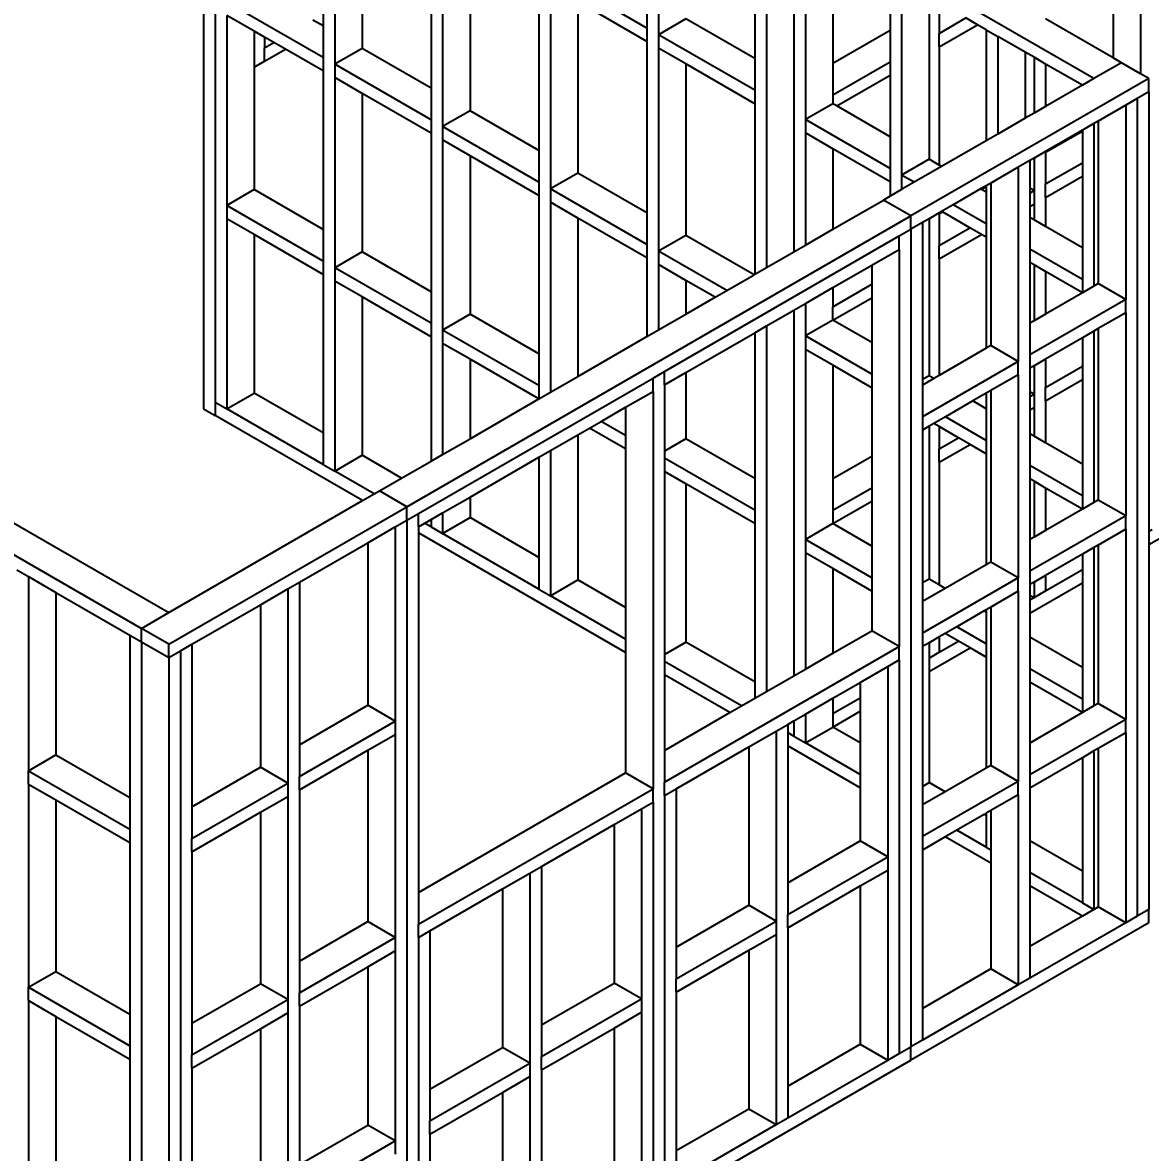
# Model space of a CAD drawing. Header units: millimetres. Extents: x 19458 to 19801, y 4351 to 4752.
# Drawn here: x 19587.845 to 19590.462, y 4519.479 to 4522.101 of the extents above; entities that cross this region are included whole.
import ezdxf

# ---------------------------------------------------------------- set-up
doc = ezdxf.new("R2010")
doc.units = ezdxf.units.MM
for name, color, linetype in [('cotas', 1, 'Continuous'), ('cotas @ 200', 1, 'Continuous'), ('cotas @ 300', 1, 'Continuous')]:
    doc.layers.add(name, color=color, linetype=linetype)
doc.styles.add('century gothic', font='GOTHIC.TTF')
doc.styles.add('COTAS SMC', font='GOTHIC.TTF')
doc.dimstyles.new('ANOTATIVE 100 SMCONSTRUCCIONES', dxfattribs={"dimscale": 0, "dimtxt": 0.18, "dimasz": 0.15, "dimexe": 0.18, "dimexo": 0.09, "dimgap": 0.1, "dimtad": 1, "dimzin": 0, "dimdsep": 46, "dimtxsty": 'century gothic', "dimblk1": 'FLECHA1', "dimblk2": 'FLECHA1', "dimsah": 1, "dimcen": 0.18, "dimdle": 0.075, "dimclrd": 1, "dimclre": 1, "dimclrt": 2, "dimaunit": 1, "dimadec": 0, "dimazin": 0, "dimtfac": 0.75, "dimtix": 1, "dimtmove": 2, "dimatfit": 3, "dimfxl": 0.09, "dimtvp": 1.5, "dimtfill": 1, "dimtolj": 1, "dimtzin": 0, "dimarcsym": 0})
doc.dimstyles.new('PIES SMCONSTRUCCIONES', dxfattribs={"dimscale": 0, "dimtxt": 0.18, "dimasz": 0.2, "dimexe": 0.18, "dimexo": 0, "dimgap": 0.1, "dimtad": 1, "dimdec": 0, "dimlfac": 39.370079, "dimzin": 0, "dimdsep": 46, "dimlunit": 4, "dimtxsty": 'COTAS SMC', "dimblk1": 'FLECHA1', "dimblk2": 'FLECHA1', "dimsah": 1, "dimcen": 0.2, "dimdle": 0.075, "dimclrd": 1, "dimclre": 1, "dimclrt": 2, "dimaunit": 1, "dimadec": 0, "dimazin": 0, "dimtfac": 0.75, "dimtdec": 0, "dimtix": 1, "dimtmove": 2, "dimatfit": 3, "dimfxl": 0.09, "dimtvp": 1.5, "dimtfill": 1, "dimtolj": 1, "dimtzin": 0, "dimarcsym": 0})

# ---------------------------------------------------------------- blocks, each defined once
blk = doc.blocks.new('FLECHA1')
at = {"color": 4}
blk.add_line((-0.246176, -0.248081), (0.248081, 0.25), dxfattribs=at)
at = {"color": 1}
blk.add_line((-1, 0), (0.496162, 0), dxfattribs=at)
blk = doc.blocks.new('*D1758')
at = {"layer": 'cotas', "color": 1, "lineweight": -2, "transparency": 16777216}
for p, q in [((19614.326, 4580.8448), (19614.326, 4610.8448)), ((19597.9836, 4550.8448), (19578.326, 4550.8448)), ((19614.326, 4548.4298), (19614.326, 4550.8448)), ((19597.5339, 4548.4298), (19578.326, 4548.4298)), ((19614.326, 4518.4298), (19614.326, 4488.4298))]:
    blk.add_line(p, q, dxfattribs=at)
at = {"layer": 'Defpoints', "color": 0, "transparency": 16777216}
for p in [(19614.326, 4550.8448), (19615.9836, 4550.8448), (19615.5339, 4548.4298)]:
    blk.add_point(p, dxfattribs=at)
at = {"layer": 'cotas', "color": 1, "lineweight": -2, "transparency": 16777216, "xscale": 30, "yscale": 30, "zscale": 30}
for p, rotation in [((19614.326, 4550.8448), 270), ((19614.326, 4548.4298), 90)]:
    blk.add_blockref('FLECHA1', p, dxfattribs=dict(at, rotation=rotation))
at = {"layer": 'cotas', "color": 2, "transparency": 16777216, "insert": (19575.5307, 4549.6373), "char_height": 36, "attachment_point": 5, "rotation": 90, "style": 'century gothic', "bg_fill": 3, "box_fill_scale": 1.1, "bg_fill_color": 256, "bg_fill_true_color": 13158600, "bg_fill_transparency": 0}
blk.add_mtext('\\A1;2.42', dxfattribs=at)
blk = doc.blocks.new('*D1775')
at = {"layer": 'cotas', "color": 1, "lineweight": -2, "transparency": 16777216}
for p, q in [((19614.326, 4595.8448), (19614.326, 4640.8448)), ((19588.9836, 4550.8448), (19560.326, 4550.8448)), ((19614.326, 4548.4298), (19614.326, 4550.8448)), ((19588.5339, 4548.4298), (19560.326, 4548.4298)), ((19614.326, 4503.4298), (19614.326, 4458.4298))]:
    blk.add_line(p, q, dxfattribs=at)
at = {"layer": 'Defpoints', "color": 0, "transparency": 16777216}
for p in [(19614.326, 4550.8448), (19615.9836, 4550.8448), (19615.5339, 4548.4298)]:
    blk.add_point(p, dxfattribs=at)
at = {"layer": 'cotas', "color": 1, "lineweight": -2, "transparency": 16777216, "xscale": 45, "yscale": 45, "zscale": 45}
for p, rotation in [((19614.326, 4550.8448), 270), ((19614.326, 4548.4298), 90)]:
    blk.add_blockref('FLECHA1', p, dxfattribs=dict(at, rotation=rotation))
at = {"layer": 'cotas', "color": 2, "transparency": 16777216, "insert": (19556.133, 4549.6373), "char_height": 54, "attachment_point": 5, "rotation": 90, "style": 'century gothic', "bg_fill": 3, "box_fill_scale": 1.1, "bg_fill_color": 256, "bg_fill_true_color": 13158600, "bg_fill_transparency": 0}
blk.add_mtext('\\A1;2.42', dxfattribs=at)
blk = doc.blocks.new('*D1828')
at = {"layer": 'cotas', "color": 1, "lineweight": -2, "transparency": 16777216}
for p, q in [((19620.0128, 4611.7533), (19620.0128, 4671.7533)), ((19620.4168, 4551.7533), (19566.0128, 4551.7533)), ((19620.0128, 4550.5333), (19620.0128, 4551.7533)), ((19620.4168, 4550.5333), (19566.0128, 4550.5333)), ((19620.0128, 4490.5333), (19620.0128, 4430.5333))]:
    blk.add_line(p, q, dxfattribs=at)
at = {"layer": 'Defpoints', "color": 0, "transparency": 16777216}
for p in [(19620.0128, 4551.7533), (19620.4168, 4551.7533), (19620.4168, 4550.5333)]:
    blk.add_point(p, dxfattribs=at)
at = {"layer": 'cotas', "color": 1, "lineweight": -2, "transparency": 16777216, "xscale": 60, "yscale": 60, "zscale": 60}
for p, rotation in [((19620.0128, 4551.7533), 270), ((19620.0128, 4550.5333), 90)]:
    blk.add_blockref('FLECHA1', p, dxfattribs=dict(at, rotation=rotation))
at = {"layer": 'cotas', "color": 2, "transparency": 16777216, "insert": (19562.3337, 4551.1433), "char_height": 54, "attachment_point": 5, "rotation": 90, "style": 'COTAS SMC', "bg_fill": 3, "box_fill_scale": 1.1, "bg_fill_color": 256, "bg_fill_true_color": 13158600, "bg_fill_transparency": 0}
blk.add_mtext("\\A1;4'", dxfattribs=at)
blk = doc.blocks.new('ISO GENERAL')
at = {"color": 250}
for p, q in [((-0.188, -0.6405), (-2.2273, 0.5368)), ((-2.2273, 0.5058), (-2.2273, -1.3917)), ((-2.2541, -0.06), (-2.2541, -1.4072)), ((-1.1985, -0.0881), (-1.1985, -0.5388)), ((-1.9499, -0.136), (-1.9499, -0.6075)), ((-0.975, -0.2172), (-0.975, -0.5944)), ((-0.9481, -0.2327), (-0.9481, -1.0794)), ((-1.6995, -0.2806), (-1.6995, -0.7521)), ((-0.8844, -0.2695), (-0.8844, -1.0427)), ((-0.8576, -0.285), (-0.8576, -0.7357)), ((-0.0802, -0.2972), (-0.0802, -0.6293)), ((-1.6358, -0.3252), (-1.6358, -0.7153)), ((-0.7939, -0.3217), (-0.7939, -0.6048)), ((-0.1438, -0.334), (-0.1438, -0.5925)), ((-1.7263, -0.3775), (-1.7263, -0.6631)), ((-1.4759, -0.4097), (-1.4759, -0.8077)), ((-1.2254, -0.5233), (-1.449, -0.3942)), ((-0.6612, -0.3983), (-0.6612, -0.5282)), ((-0.6344, -0.4138), (-0.6344, -0.8645)), ((-1.449, -0.4252), (-1.449, -0.8967)), ((-1.9768, -0.592), (-2.2004, -0.4629)), ((-1.8863, -0.4698), (-1.8863, -0.5707)), ((-1.3854, -0.462), (-1.3854, -0.8599)), ((-1.2254, -0.5543), (-1.3854, -0.462)), ((-1.2254, -0.4498), (-1.2254, -0.5233)), ((-0.5707, -0.4506), (-0.5707, -0.8278)), ((-0.5471, -0.4642), (-0.5471, -0.5357)), ((-2.1367, -0.5306), (-2.2004, -0.4939)), ((-2.2004, -0.4939), (-2.2004, -0.9351)), ((-1.9768, -0.491), (-1.9768, -0.5185)), ((-1.9768, -0.5185), (-2.0006, -0.5048)), ((-1.9768, -0.5185), (-1.9768, -0.592)), ((-1.2254, -0.5233), (-1.2254, -0.5543)), ((-1.1349, -0.5021), (-1.1985, -0.5388)), ((-0.975, -0.5944), (-1.1349, -0.5021)), ((-0.5471, -0.5357), (-0.4851, -0.5)), ((-0.5471, -0.5668), (-0.4583, -0.5155)), ((-0.4583, -0.5155), (-0.4851, -0.5)), ((-0.438, -0.5272), (-0.4583, -0.5155)), ((-0.1438, -0.5925), (-0.3002, -0.5023)), ((-2.1367, -0.5306), (-2.1367, -0.6144)), ((-2.1127, -0.5445), (-2.1367, -0.5306)), ((-2.1127, -0.5445), (-2.1127, -0.5695)), ((-2.0911, -0.557), (-2.1127, -0.5445)), ((-0.975, -0.6679), (-1.1985, -0.5388)), ((-1.1985, -0.5388), (-1.1985, -0.5698)), ((-0.7939, -0.6048), (-0.6612, -0.5282)), ((-0.6612, -0.5282), (-0.6612, -0.6017)), ((-0.5471, -0.5668), (-0.5471, -0.5357)), ((-0.438, -0.5272), (-0.4112, -0.5427)), ((-0.438, -0.5272), (-0.438, -0.7849)), ((-0.4112, -0.5427), (-0.4112, -0.7694)), ((-0.3475, -0.5794), (-0.4112, -0.5427)), ((-2.1127, -0.5695), (-2.0911, -0.557)), ((-2.1127, -0.6005), (-2.1127, -0.5695)), ((-2.1127, -0.6005), (-2.0642, -0.5725)), ((-2.0642, -0.5725), (-2.0911, -0.557)), ((-1.9768, -0.623), (-2.0642, -0.5725)), ((-1.8863, -0.5707), (-1.9499, -0.6075)), ((-1.7263, -0.6631), (-1.8863, -0.5707)), ((-1.2254, -0.5543), (-1.2254, -0.9523)), ((-1.1349, -0.6066), (-1.1985, -0.5698)), ((-1.1985, -0.5698), (-1.1985, -1.0413)), ((-0.5471, -0.5668), (-0.5471, -0.8415)), ((-2.1367, -0.6144), (-2.1127, -0.6005)), ((-1.9768, -0.592), (-1.9768, -0.623)), ((-0.975, -0.5944), (-0.975, -0.6679)), ((-0.7939, -0.6783), (-0.6612, -0.6017)), ((-0.6612, -0.6017), (-0.6612, -0.6327)), ((-0.3475, -0.5794), (-0.3475, -0.7327)), ((-0.3271, -0.5913), (-0.3475, -0.5794)), ((-0.3271, -0.5913), (-0.3271, -0.7209)), ((-0.3002, -0.6068), (-0.3271, -0.5913)), ((-0.1243, -0.6038), (-0.1438, -0.5925)), ((-2.1367, -0.6144), (-2.1367, -0.8983)), ((-1.9768, -0.623), (-1.9768, -0.9907)), ((-1.7263, -0.7366), (-1.9499, -0.6075)), ((-1.9499, -0.6075), (-1.9499, -0.6385)), ((-1.1349, -0.6066), (-1.1349, -1.0045)), ((-0.975, -0.6989), (-1.1349, -0.6066)), ((-0.7939, -0.6048), (-0.7939, -0.6783)), ((-0.3002, -0.6068), (-0.3002, -0.7053)), ((-0.2148, -0.6561), (-0.3002, -0.6068)), ((-0.1243, -0.6038), (-0.188, -0.6405)), ((-0.0802, -0.6293), (-0.1243, -0.6038)), ((-0.0607, -0.6405), (-0.0802, -0.6293)), ((-1.8863, -0.6753), (-1.9499, -0.6385)), ((-1.9499, -0.6385), (-1.9499, -1.0797)), ((-0.785, -0.7041), (-0.6612, -0.6327)), ((-0.6612, -0.6327), (-0.6612, -0.7755)), ((-0.0607, -0.6405), (-0.613, -0.9594)), ((-0.188, -0.6405), (-0.2148, -0.6561)), ((-0.0607, -0.6716), (-0.0607, -0.6405)), ((-1.8863, -0.6753), (-1.8863, -1.0429)), ((-1.7263, -0.7676), (-1.8863, -0.6753)), ((-1.7263, -0.6631), (-1.7263, -0.7366)), ((-0.975, -0.6679), (-0.975, -0.6989)), ((-0.7939, -0.6783), (-0.7939, -0.6989)), ((-0.2148, -0.6561), (-0.3002, -0.7053)), ((-0.0607, -0.6716), (-0.0875, -0.6871)), ((-0.0607, -0.6716), (-0.0607, -1.6914)), ((-0.975, -0.6989), (-0.975, -1.0949)), ((-0.7939, -0.6989), (-0.8576, -0.7357)), ((-0.785, -0.7041), (-0.7939, -0.6989)), ((-0.6612, -0.7755), (-0.785, -0.7041)), ((-0.3002, -0.7053), (-0.3271, -0.7209)), ((-0.1144, -0.7026), (-0.1781, -0.7393)), ((-0.0875, -0.6871), (-0.1144, -0.7026)), ((-0.1144, -0.7026), (-0.1144, -1.1533)), ((-0.0875, -0.6871), (-0.0875, -2.5846)), ((-1.6358, -0.7153), (-1.6995, -0.7521)), ((-1.4759, -0.8077), (-1.6358, -0.7153)), ((-0.3475, -0.7327), (-0.4112, -0.7694)), ((-0.3271, -0.7209), (-0.3475, -0.7327)), ((-1.7263, -0.7366), (-1.7263, -0.7676)), ((-1.4759, -0.8812), (-1.6995, -0.7521)), ((-1.6995, -0.7521), (-1.6995, -0.7831)), ((-0.6612, -0.849), (-0.8576, -0.7357)), ((-0.8576, -0.7357), (-0.8576, -0.7667)), ((-0.188, -0.7451), (-0.2148, -0.7606)), ((-0.1781, -0.7393), (-0.188, -0.7451)), ((-0.188, -0.7451), (-0.188, -1.1223)), ((-0.1781, -0.7393), (-0.1781, -1.1166)), ((-1.7263, -0.7676), (-1.7263, -1.1353)), ((-1.6358, -0.8199), (-1.6995, -0.7831)), ((-1.6995, -0.7831), (-1.6995, -1.2243)), ((-0.8576, -0.7667), (-0.8576, -1.0271)), ((-0.7939, -0.8034), (-0.8576, -0.7667)), ((-0.6612, -0.7755), (-0.6612, -0.849)), ((-0.438, -0.7849), (-0.5415, -0.8447)), ((-0.4112, -0.7694), (-0.438, -0.7849)), ((-0.2148, -0.7606), (-0.3002, -0.8099)), ((-0.3002, -0.8118), (-0.2148, -0.7625)), ((-0.2148, -0.7606), (-0.2148, -0.7625)), ((-0.2148, -0.7625), (-0.2148, -0.836)), ((-1.4759, -0.8077), (-1.4759, -0.8812)), ((-0.7939, -0.8034), (-0.7939, -0.9904)), ((-0.6612, -0.88), (-0.7939, -0.8034)), ((-0.3002, -0.8099), (-0.3271, -0.8254)), ((-0.3002, -0.8099), (-0.3002, -0.8118)), ((-0.3002, -0.8118), (-0.3002, -0.8853)), ((-1.6358, -0.8199), (-1.6358, -1.1875)), ((-1.4759, -0.9122), (-1.6358, -0.8199)), ((-0.5707, -0.8278), (-0.6344, -0.8645)), ((-0.5471, -0.8415), (-0.5707, -0.8278)), ((-0.3368, -0.831), (-0.3637, -0.8465)), ((-0.3271, -0.8254), (-0.3368, -0.831)), ((-0.3368, -0.831), (-0.3368, -0.8952)), ((-0.3271, -0.8254), (-0.3271, -0.9008)), ((-0.3002, -0.8853), (-0.2148, -0.836)), ((-0.2148, -0.836), (-0.2148, -0.8671)), ((-1.3854, -0.8599), (-1.449, -0.8967)), ((-1.2254, -0.9523), (-1.3854, -0.8599)), ((-0.6612, -0.849), (-0.6612, -0.88)), ((-0.6051, -0.8814), (-0.6344, -0.8645)), ((-0.6344, -0.8645), (-0.6344, -0.8956)), ((-0.5415, -0.8447), (-0.6051, -0.8814)), ((-0.5415, -0.8447), (-0.5471, -0.8415)), ((-0.3637, -0.8465), (-0.4273, -0.8833)), ((-0.3637, -0.8465), (-0.3637, -1.2972)), ((-1.4759, -0.8812), (-1.4759, -0.9122)), ((-0.6612, -0.88), (-0.6612, -0.9138)), ((-0.6051, -0.8814), (-0.632, -0.8969)), ((-0.438, -0.8894), (-0.451, -0.8969)), ((-0.4493, -0.8979), (-0.438, -0.8914)), ((-0.4273, -0.8833), (-0.438, -0.8894)), ((-0.438, -0.8894), (-0.438, -0.8914)), ((-0.438, -0.8914), (-0.438, -0.9044)), ((-0.4273, -0.8833), (-0.4273, -1.2605)), ((-0.3002, -0.9163), (-0.2148, -0.8671)), ((-0.3002, -0.9163), (-0.3002, -0.8853)), ((-0.2148, -0.8671), (-0.2148, -1.0333)), ((-2.1367, -0.8983), (-2.2004, -0.9351)), ((-1.9768, -0.9907), (-2.1367, -0.8983)), ((-1.4759, -0.9122), (-1.4759, -1.2799)), ((-1.2254, -1.0258), (-1.449, -0.8967)), ((-1.449, -0.8967), (-1.449, -0.9277)), ((-0.6612, -0.9138), (-0.6766, -0.9227)), ((-0.6344, -0.8983), (-0.6612, -0.9138)), ((-0.632, -0.8969), (-0.6344, -0.8956)), ((-0.6344, -0.8956), (-0.6344, -0.8983)), ((-0.632, -0.8969), (-0.6344, -0.8983)), ((-0.451, -0.8969), (-0.5146, -0.9337)), ((-0.4493, -0.8979), (-0.451, -0.8969)), ((-0.438, -0.9044), (-0.4493, -0.8979)), ((-0.438, -0.9044), (-0.438, -0.9779)), ((-0.3271, -0.9008), (-0.3368, -0.8952)), ((-0.3368, -0.8952), (-0.3368, -0.9065)), ((-0.3368, -0.9065), (-0.3271, -0.9008)), ((-0.3368, -0.9065), (-0.3368, -0.9375)), ((-0.3271, -0.9008), (-0.3271, -0.9319)), ((-0.3002, -0.9163), (-0.3002, -0.984)), ((-1.9768, -1.0641), (-2.2004, -0.9351)), ((-2.2004, -0.9351), (-2.2004, -0.9661)), ((-1.3854, -0.9645), (-1.449, -0.9277)), ((-1.449, -0.9277), (-1.449, -1.3686)), ((-0.7939, -0.9904), (-0.6766, -0.9227)), ((-0.613, -0.9594), (-0.6766, -0.9227)), ((-0.5146, -0.9337), (-0.5415, -0.9492)), ((-0.438, -0.9779), (-0.5146, -0.9337)), ((-0.3368, -0.9375), (-0.3271, -0.9319)), ((-0.3368, -0.9375), (-0.3368, -0.9628)), ((-0.3271, -0.9319), (-0.3271, -0.9685)), ((-2.1367, -1.0028), (-2.2004, -0.9661)), ((-2.2004, -0.9661), (-2.2004, -1.4072)), ((-1.7826, -1.6347), (-0.613, -0.9594)), ((-1.3854, -0.9645), (-1.3854, -1.3319)), ((-1.2254, -1.0568), (-1.3854, -0.9645)), ((-1.2254, -0.9523), (-1.2254, -1.0258)), ((-0.613, -0.9905), (-0.613, -0.9594)), ((-0.5707, -0.9661), (-0.5861, -0.9749)), ((-0.5471, -0.9524), (-0.5707, -0.9661)), ((-0.5707, -0.9661), (-0.5707, -1.3303)), ((-0.5415, -0.9492), (-0.5471, -0.9524)), ((-0.5471, -0.9544), (-0.5398, -0.9502)), ((-0.5471, -0.9524), (-0.5471, -0.9544)), ((-0.5471, -0.9544), (-0.5471, -1.0278)), ((-0.5398, -0.9502), (-0.5415, -0.9492)), ((-0.4762, -0.9869), (-0.5398, -0.9502)), ((-0.3271, -0.9685), (-0.3368, -0.9628)), ((-0.3368, -0.9628), (-0.3368, -1.0363)), ((-0.3002, -0.984), (-0.3271, -0.9685)), ((-3.998, -0.9934), (-2.3985, -1.9168)), ((-1.9768, -0.9907), (-1.9768, -1.0641)), ((-0.8576, -1.0271), (-0.7939, -0.9904)), ((-0.6399, -1.006), (-0.613, -0.9905)), ((-0.5861, -0.9749), (-0.613, -0.9905)), ((-0.613, -0.9905), (-0.613, -2.888)), ((-0.5861, -0.9749), (-0.5861, -1.3392)), ((-0.5471, -1.0278), (-0.4762, -0.9869)), ((-0.4493, -1.0024), (-0.4762, -0.9869)), ((-0.438, -0.9779), (-0.438, -1.0089)), ((-0.2148, -1.0333), (-0.3002, -0.984)), ((-2.1367, -1.0028), (-2.1367, -1.3705)), ((-1.9768, -1.0952), (-2.1367, -1.0028)), ((-1.1349, -1.0045), (-1.1985, -1.0413)), ((-1.1843, -1.3203), (-0.6399, -1.006)), ((-0.9767, -1.0959), (-1.1349, -1.0045)), ((-0.6399, -1.037), (-0.6399, -1.006)), ((-0.5471, -1.0589), (-0.4493, -1.0024)), ((-0.438, -1.0089), (-0.4493, -1.0024)), ((-0.438, -1.0089), (-0.438, -1.2667)), ((-0.0607, -1.7224), (1.1672, -1.0135)), ((-1.8863, -1.0429), (-1.9499, -1.0797)), ((-1.7263, -1.1353), (-1.8863, -1.0429)), ((-1.2254, -1.0258), (-1.2254, -1.0568)), ((-1.0403, -1.1326), (-1.1985, -1.0413)), ((-1.1985, -1.0413), (-1.1985, -1.0723)), ((-0.9481, -1.0794), (-0.8844, -1.0427)), ((-0.8844, -1.0427), (-0.8576, -1.0271)), ((-0.7035, -1.0737), (-0.6399, -1.037)), ((-0.6399, -1.037), (-0.6399, -1.9591)), ((-0.5471, -1.0589), (-0.5471, -1.0278)), ((-0.2148, -1.1068), (-0.3368, -1.0363)), ((-0.3368, -1.0363), (-0.3368, -1.0673)), ((-0.2148, -1.0333), (-0.2148, -1.1068)), ((-1.9768, -1.0641), (-1.9768, -1.0952)), ((-1.2254, -1.0568), (-1.2254, -1.2395)), ((-1.1985, -1.0723), (-1.1985, -1.224)), ((-1.1349, -1.1091), (-1.1985, -1.0723)), ((-0.7939, -1.1259), (-0.7035, -1.0737)), ((-0.7035, -1.0737), (-0.7035, -1.1182)), ((-0.5471, -1.0589), (-0.5471, -1.3296)), ((-0.3271, -1.073), (-0.3368, -1.0673)), ((-0.3368, -1.0673), (-0.3368, -1.2082)), ((-0.3271, -1.073), (-0.3271, -1.2026)), ((-0.3002, -1.0885), (-0.3271, -1.073)), ((-1.9768, -1.0952), (-1.9768, -1.4628)), ((-1.7263, -1.2087), (-1.9499, -1.0797)), ((-1.9499, -1.0797), (-1.9499, -1.1107)), ((-1.0403, -1.1326), (-0.9767, -1.0959)), ((-0.9767, -1.0959), (-0.975, -1.0949)), ((-0.975, -1.0949), (-0.9481, -1.0794)), ((-0.3002, -1.0885), (-0.3002, -1.1871)), ((-0.2148, -1.1378), (-0.3002, -1.0885)), ((-1.8863, -1.1474), (-1.9499, -1.1107)), ((-1.9499, -1.1107), (-1.9499, -1.5518)), ((-1.1349, -1.1091), (-1.1349, -1.1873)), ((-1.0672, -1.1482), (-1.1349, -1.1091)), ((-0.8576, -1.1627), (-0.7939, -1.1259)), ((-0.7939, -1.1704), (-0.7035, -1.1182)), ((-0.7939, -1.1259), (-0.7939, -1.1704)), ((-0.7035, -1.1182), (-0.7035, -1.1492)), ((-0.2148, -1.1068), (-0.2148, -1.1378)), ((-0.188, -1.1223), (-0.2148, -1.1378)), ((-0.1781, -1.1166), (-0.188, -1.1223)), ((-0.1144, -1.1533), (-0.1781, -1.1166)), ((-1.8863, -1.1474), (-1.8863, -1.5151)), ((-1.7263, -1.2398), (-1.8863, -1.1474)), ((-1.7263, -1.1353), (-1.7263, -1.2087)), ((-1.1349, -1.1873), (-1.0672, -1.1482)), ((-1.0672, -1.1482), (-1.0403, -1.1326)), ((-0.7939, -1.2014), (-0.7035, -1.1492)), ((-0.7035, -1.1492), (-0.7035, -1.2536)), ((-0.1144, -1.1533), (-0.3368, -1.2817)), ((-0.2148, -1.1378), (-0.3002, -1.1871)), ((-0.1144, -1.1843), (-0.1144, -1.1533)), ((-0.9481, -1.2149), (-0.8844, -1.1782)), ((-0.8844, -1.1782), (-0.8576, -1.1627)), ((-0.8844, -1.1782), (-0.8844, -2.0269)), ((-0.8576, -1.1627), (-0.8576, -1.2381)), ((-0.7939, -1.2014), (-0.7939, -1.1704)), ((-1.6358, -1.1875), (-1.6995, -1.2243)), ((-1.4759, -1.2799), (-1.6358, -1.1875)), ((-1.1985, -1.224), (-1.1349, -1.1873)), ((-0.7939, -1.2014), (-0.8576, -1.2381)), ((-0.7035, -1.2536), (-0.7939, -1.2014)), ((-0.3271, -1.2026), (-0.3368, -1.2082)), ((-0.3002, -1.1871), (-0.3271, -1.2026)), ((-0.1144, -1.1843), (-0.1781, -1.2211)), ((-0.1144, -1.1843), (-0.1144, -1.6558)), ((-1.7263, -1.2087), (-1.7263, -1.2398)), ((-1.4759, -1.3534), (-1.6995, -1.2243)), ((-1.6995, -1.2243), (-1.6995, -1.2553)), ((-1.2254, -1.2395), (-1.1985, -1.224)), ((-1.1349, -1.3228), (-0.975, -1.2305)), ((-0.975, -1.2305), (-0.9481, -1.2149)), ((-0.975, -1.2305), (-0.975, -1.5691)), ((-0.9481, -1.2149), (-0.9481, -2.0636)), ((-0.3368, -1.2082), (-0.3368, -1.2817)), ((-0.188, -1.2268), (-0.2148, -1.2423)), ((-0.1781, -1.2211), (-0.188, -1.2268)), ((-0.188, -1.2268), (-0.188, -1.6247)), ((-0.1781, -1.2211), (-0.1781, -1.619)), ((-1.7263, -1.2398), (-1.7263, -1.5287)), ((-1.6358, -1.292), (-1.6995, -1.2553)), ((-1.6995, -1.2553), (-1.6995, -1.5132)), ((-1.3854, -1.3319), (-1.2254, -1.2395)), ((-0.7035, -1.3271), (-0.8576, -1.2381)), ((-0.8576, -1.2381), (-0.8576, -1.2692)), ((-0.7035, -1.2536), (-0.7035, -1.3271)), ((-0.2148, -1.2423), (-0.3002, -1.2916)), ((-0.2148, -1.2423), (-0.2148, -1.3082)), ((-1.4759, -1.2799), (-1.4759, -1.3534)), ((-0.7939, -1.3059), (-0.8576, -1.2692)), ((-0.8576, -1.2692), (-0.8576, -1.7103)), ((-0.438, -1.2667), (-0.5471, -1.3296)), ((-0.4273, -1.2605), (-0.438, -1.2667)), ((-0.3637, -1.2972), (-0.4273, -1.2605)), ((-0.3368, -1.2817), (-0.3368, -1.3127)), ((-3.3319, -1.3044), (-2.3349, -1.8801)), ((-1.6358, -1.292), (-1.6358, -1.4765)), ((-1.4761, -1.3842), (-1.6358, -1.292)), ((-0.7939, -1.3059), (-0.7939, -1.5691)), ((-0.7035, -1.3581), (-0.7939, -1.3059)), ((-0.3637, -1.2972), (-0.5861, -1.4256)), ((-0.3637, -1.3283), (-0.3637, -1.2972)), ((-0.3271, -1.3071), (-0.3368, -1.3127)), ((-0.3002, -1.2916), (-0.3271, -1.3071)), ((-0.3271, -1.3071), (-0.3271, -1.373)), ((-0.3002, -1.2916), (-0.3002, -1.3575)), ((-0.3002, -1.3575), (-0.2148, -1.3082)), ((-0.2148, -1.3082), (-0.2148, -1.3392)), ((-1.7557, -1.6502), (-1.2112, -1.3358)), ((-1.449, -1.3686), (-1.3854, -1.3319)), ((-1.2112, -1.3358), (-1.1843, -1.3203)), ((-1.2112, -1.3669), (-1.2112, -1.3358)), ((-1.1843, -1.3513), (-1.1843, -1.3203)), ((-1.1843, -1.3513), (-1.1349, -1.3228)), ((-1.1349, -1.3228), (-1.1349, -1.4767)), ((-0.7035, -1.3271), (-0.7035, -1.3581)), ((-0.5707, -1.3303), (-0.5861, -1.3392)), ((-0.5595, -1.3368), (-0.5861, -1.3522)), ((-0.5595, -1.3368), (-0.5707, -1.3303)), ((-0.5471, -1.3296), (-0.5595, -1.3368)), ((-0.3637, -1.3283), (-0.4273, -1.365)), ((-0.3637, -1.3283), (-0.3637, -1.7997)), ((-0.3368, -1.3127), (-0.3368, -1.3674)), ((-1.4759, -1.3534), (-1.4759, -1.3841)), ((-1.1843, -1.3513), (-1.1843, -1.5053)), ((-0.7035, -1.3581), (-0.7035, -1.5169)), ((-0.5861, -1.3392), (-0.5861, -1.3522)), ((-0.5861, -1.3522), (-0.5861, -1.4256)), ((-0.3002, -1.3885), (-0.2148, -1.3392)), ((-0.3002, -1.3885), (-0.3002, -1.3575)), ((-0.2148, -1.3392), (-0.2148, -1.5358)), ((-2.2004, -1.4072), (-2.1367, -1.3705)), ((-1.9768, -1.4628), (-2.1367, -1.3705)), ((-1.6358, -1.4765), (-1.4761, -1.3842)), ((-1.4761, -1.3842), (-1.4759, -1.3841)), ((-1.4759, -1.3841), (-1.449, -1.3686)), ((-1.2748, -1.4036), (-1.2112, -1.3669)), ((-1.2112, -1.3669), (-1.2112, -2.289)), ((-0.469, -1.389), (-0.5326, -1.4258)), ((-0.438, -1.3712), (-0.469, -1.389)), ((-0.438, -1.4069), (-0.469, -1.389)), ((-0.4273, -1.365), (-0.438, -1.3712)), ((-0.438, -1.3712), (-0.438, -1.4069)), ((-0.4273, -1.365), (-0.4273, -1.763)), ((-0.3271, -1.373), (-0.3368, -1.3674)), ((-0.3368, -1.3674), (-0.3368, -1.3786)), ((-0.3368, -1.3786), (-0.3271, -1.373)), ((-0.3368, -1.3786), (-0.3368, -1.4097)), ((-0.3271, -1.373), (-0.3271, -1.404)), ((-0.3002, -1.3885), (-0.3002, -1.4865)), ((-2.2541, -1.4072), (-2.2273, -1.4227)), ((-2.2273, -1.3917), (-2.2273, -1.4227)), ((-2.2273, -1.3917), (-2.2004, -1.4072)), ((-1.9768, -1.5363), (-2.2004, -1.4072)), ((-1.3318, -1.4365), (-1.2748, -1.4036)), ((-1.2748, -1.4036), (-1.2748, -1.4694)), ((-0.438, -1.4069), (-0.438, -1.4804)), ((-0.3368, -1.4097), (-0.3271, -1.404)), ((-0.3368, -1.4097), (-0.3368, -1.4653)), ((-0.3271, -1.404), (-0.3271, -1.4709)), ((-1.885, -1.6203), (-2.2273, -1.4227)), ((-1.3587, -1.452), (-1.3318, -1.4365)), ((-1.2748, -1.4694), (-1.3318, -1.4365)), ((-0.5861, -1.4256), (-0.5861, -1.4567)), ((-0.5595, -1.4413), (-0.5707, -1.4478)), ((-0.5326, -1.4258), (-0.5595, -1.4413)), ((-0.5471, -1.4484), (-0.5595, -1.4413)), ((-0.438, -1.4804), (-0.5326, -1.4258)), ((-1.9768, -1.4628), (-1.9768, -1.5363)), ((-1.449, -1.5041), (-1.3854, -1.4674)), ((-1.3854, -1.4674), (-1.3587, -1.452)), ((-1.3854, -1.4674), (-1.3854, -1.8043)), ((-1.2748, -1.5004), (-1.3587, -1.452)), ((-0.5707, -1.4478), (-0.5861, -1.4567)), ((-0.5861, -1.4567), (-0.5861, -1.8113)), ((-0.5707, -1.4478), (-0.5707, -1.8024)), ((-0.5471, -1.4484), (-0.5471, -1.5)), ((-0.5024, -1.4742), (-0.5471, -1.4484)), ((-0.3271, -1.4709), (-0.3368, -1.4653)), ((-0.3368, -1.4653), (-0.3368, -1.5388)), ((-1.6995, -1.5132), (-1.6358, -1.4765)), ((-1.2748, -1.4694), (-1.2748, -1.5004)), ((-1.1349, -1.4767), (-1.1843, -1.5053)), ((-0.975, -1.5691), (-1.1349, -1.4767)), ((-0.5471, -1.5), (-0.5024, -1.4742)), ((-0.5471, -1.5311), (-0.4755, -1.4897)), ((-0.4755, -1.4897), (-0.5024, -1.4742)), ((-0.438, -1.5114), (-0.4755, -1.4897)), ((-0.438, -1.4804), (-0.438, -1.5114)), ((-0.3002, -1.4865), (-0.3271, -1.4709)), ((-0.2148, -1.5358), (-0.3002, -1.4865)), ((-1.9499, -1.5518), (-1.8863, -1.5151)), ((-1.7945, -1.5681), (-1.8863, -1.5151)), ((-1.7263, -1.5287), (-1.6995, -1.5132)), ((-1.6358, -1.612), (-1.4759, -1.5197)), ((-1.4759, -1.5197), (-1.449, -1.5041)), ((-1.4759, -1.5197), (-1.4759, -1.752)), ((-1.449, -1.5041), (-1.449, -1.841)), ((-1.2748, -1.5004), (-1.2748, -1.8681)), ((-1.1843, -1.5053), (-1.1843, -1.5217)), ((-0.7939, -1.5691), (-0.7035, -1.5169)), ((-0.7035, -1.5169), (-0.7035, -1.5903)), ((-0.5471, -1.5311), (-0.5471, -1.5)), ((-0.438, -1.5114), (-0.438, -1.7691)), ((-1.9768, -1.5363), (-1.9499, -1.5518)), ((-1.7945, -1.5681), (-1.7263, -1.5287)), ((-0.975, -1.6426), (-1.1843, -1.5217)), ((-1.1843, -1.5217), (-1.1843, -1.5527)), ((-0.5471, -1.5311), (-0.5471, -1.8161)), ((-0.2148, -1.6092), (-0.3368, -1.5388)), ((-0.3368, -1.5388), (-0.3368, -1.5698)), ((-0.2148, -1.5358), (-0.2148, -1.6092)), ((-1.8581, -1.6048), (-1.9499, -1.5518)), ((-1.8462, -1.5979), (-1.7945, -1.5681)), ((-1.1349, -1.5812), (-1.1843, -1.5527)), ((-1.1843, -1.5527), (-1.1843, -1.9774)), ((-0.975, -1.5691), (-0.975, -1.6426)), ((-0.7939, -1.5691), (-0.7939, -1.6426)), ((-0.3271, -1.5755), (-0.3368, -1.5698)), ((-0.3368, -1.5698), (-0.3368, -1.7107)), ((-1.8581, -1.6048), (-1.8462, -1.5979)), ((-1.7826, -1.6347), (-1.8462, -1.5979)), ((-1.1349, -1.5812), (-1.1349, -1.9489)), ((-0.975, -1.6736), (-1.1349, -1.5812)), ((-0.7939, -1.6426), (-0.7035, -1.5903)), ((-0.7035, -1.5903), (-0.7035, -1.6214)), ((-0.3271, -1.5755), (-0.3271, -1.7051)), ((-0.3002, -1.591), (-0.3271, -1.5755)), ((-0.3002, -1.591), (-0.3002, -1.6896)), ((-0.2148, -1.6403), (-0.3002, -1.591)), ((-2.3349, -1.8801), (-1.885, -1.6203)), ((-1.885, -1.6203), (-1.8581, -1.6048)), ((-1.6995, -1.6487), (-1.6358, -1.612)), ((-1.6358, -1.612), (-1.6358, -1.6597)), ((-0.7939, -1.6736), (-0.7035, -1.6214)), ((-0.7035, -1.6214), (-0.7035, -1.7258)), ((-0.2148, -1.6092), (-0.2148, -1.6403)), ((-0.188, -1.6247), (-0.2148, -1.6403)), ((-0.1781, -1.619), (-0.188, -1.6247)), ((-0.1144, -1.6558), (-0.1781, -1.619)), ((-2.3349, -1.9536), (-1.7826, -1.6347)), ((-1.7826, -1.6657), (-1.7826, -1.6347)), ((-1.7826, -1.6657), (-1.7557, -1.6502)), ((-1.7557, -1.6812), (-1.7557, -1.6502)), ((-1.7263, -1.6643), (-1.6995, -1.6487)), ((-1.6995, -1.6487), (-1.6995, -1.6964)), ((-0.975, -1.6426), (-0.975, -1.6736)), ((-0.7939, -1.6426), (-0.7939, -1.6736)), ((-0.2148, -1.6403), (-0.3002, -1.6896)), ((-1.8094, -1.6812), (-1.7826, -1.6657)), ((-1.7826, -1.6657), (-1.7826, -3.5632)), ((-1.7557, -1.6812), (-1.7408, -1.6726)), ((-1.7408, -1.6726), (-1.7263, -1.6643)), ((-1.7263, -1.6809), (-1.7408, -1.6726)), ((-1.7263, -1.6643), (-1.7263, -1.6809)), ((-1.6995, -1.6964), (-1.6358, -1.6597)), ((-1.4759, -1.752), (-1.6358, -1.6597)), ((-0.975, -1.6736), (-0.975, -2.0412)), ((-0.7939, -1.6736), (-0.8576, -1.7103)), ((-0.7035, -1.7258), (-0.7939, -1.6736)), ((-0.1144, -1.6558), (-0.3368, -1.7842)), ((-0.1144, -1.6868), (-0.1144, -1.6558)), ((-1.8731, -1.718), (-1.8094, -1.6812)), ((-1.8094, -1.6812), (-1.8094, -2.1319)), ((-1.7557, -1.6812), (-1.7557, -1.695)), ((-1.2748, -1.9726), (-1.7557, -1.695)), ((-1.7557, -1.695), (-1.7557, -2.5299)), ((-1.7263, -1.6809), (-1.6995, -1.6964)), ((-1.4759, -1.8255), (-1.6995, -1.6964)), ((-0.3002, -1.6896), (-0.3271, -1.7051)), ((-0.1144, -1.6868), (-0.1781, -1.7235)), ((-0.1144, -1.6868), (-0.1144, -2.128)), ((-0.0607, -1.6914), (-0.0533, -1.6871)), ((-0.0607, -1.6914), (-0.0607, -1.7224)), ((-2.0318, -1.8096), (-1.8731, -1.718)), ((-1.8731, -1.718), (-1.8731, -2.0952)), ((-0.7035, -1.7993), (-0.8576, -1.7103)), ((-0.8576, -1.7103), (-0.8576, -1.7413)), ((-0.7035, -1.7258), (-0.7035, -1.7993)), ((-0.3271, -1.7051), (-0.3368, -1.7107)), ((-0.3368, -1.7107), (-0.3368, -1.7842)), ((-0.188, -1.7293), (-0.2148, -1.7448)), ((-0.1781, -1.7235), (-0.188, -1.7293)), ((-0.188, -1.7293), (-0.188, -2.0969)), ((-0.1781, -1.7235), (-0.1781, -2.0912)), ((-0.0607, -1.7224), (-0.0607, -2.5691)), ((-1.4759, -1.752), (-1.4759, -1.8255)), ((-0.7939, -1.7781), (-0.8576, -1.7413)), ((-0.8576, -1.7413), (-0.8576, -2.0114)), ((-0.2148, -1.7448), (-0.3002, -1.7941)), ((-0.2148, -1.7448), (-0.2148, -1.7804)), ((-2.6875, -1.781), (-2.6606, -1.7965)), ((-0.7939, -1.7781), (-0.7939, -1.9746)), ((-0.7035, -1.8303), (-0.7939, -1.7781)), ((-0.438, -1.7691), (-0.5332, -1.8241)), ((-0.4273, -1.763), (-0.438, -1.7691)), ((-0.3637, -1.7997), (-0.4273, -1.763)), ((-0.3002, -1.8297), (-0.2148, -1.7804)), ((-0.2148, -1.7804), (-0.2148, -1.8114)), ((-2.6606, -1.7965), (-2.6606, -2.2472)), ((-2.6606, -1.7965), (-2.597, -1.8333)), ((-1.449, -1.841), (-1.3854, -1.8043)), ((-1.2748, -1.8681), (-1.3854, -1.8043)), ((-0.7035, -1.7993), (-0.7035, -1.8303)), ((-0.3637, -1.7997), (-0.5861, -1.9281)), ((-0.5707, -1.8024), (-0.5861, -1.8113)), ((-0.5471, -1.8161), (-0.5707, -1.8024)), ((-0.3637, -1.8307), (-0.3637, -1.7997)), ((-0.3368, -1.7842), (-0.3368, -1.8152)), ((-0.3002, -1.7941), (-0.3271, -1.8096)), ((-0.3002, -1.7941), (-0.3002, -1.8297)), ((-2.597, -1.8333), (-2.597, -2.2105)), ((-2.597, -1.8333), (-2.4254, -1.9323)), ((-2.1224, -1.8619), (-2.0587, -1.8251)), ((-2.0587, -1.8251), (-2.0318, -1.8096)), ((-2.0587, -1.8251), (-2.0587, -2.2758)), ((-2.0318, -1.8096), (-2.0318, -2.1868)), ((-1.4759, -1.8255), (-1.449, -1.841)), ((-0.7035, -1.8303), (-0.7035, -1.9224)), ((-0.5861, -1.8113), (-0.5861, -1.8546)), ((-0.5332, -1.8241), (-0.5861, -1.8546)), ((-0.5332, -1.8241), (-0.5471, -1.8161)), ((-0.3637, -1.8307), (-0.4273, -1.8675)), ((-0.3637, -1.8307), (-0.3637, -2.2719)), ((-0.3271, -1.8096), (-0.3368, -1.8152)), ((-0.3368, -1.8819), (-0.2148, -1.8114)), ((-0.3368, -1.8152), (-0.3368, -1.8395)), ((-0.3271, -1.8096), (-0.3271, -1.8452)), ((-0.3271, -1.8452), (-0.3002, -1.8297)), ((-0.2148, -1.8114), (-0.2148, -2.0079)), ((-2.2811, -1.9536), (-2.1224, -1.8619)), ((-2.1224, -1.8619), (-2.1224, -2.2391)), ((-1.2748, -1.9416), (-1.449, -1.841)), ((-0.5861, -1.8546), (-0.5861, -1.9281)), ((-0.3368, -1.8395), (-0.3271, -1.8452)), ((-0.3368, -1.8395), (-0.3368, -1.8508)), ((-0.3368, -1.8508), (-0.3271, -1.8452)), ((-0.3368, -1.8508), (-0.3368, -1.8819)), ((-2.3985, -1.9168), (-2.3349, -1.8801)), ((-1.2748, -1.8681), (-1.2748, -1.9416)), ((-0.4427, -1.8764), (-0.5064, -1.9131)), ((-0.438, -1.8736), (-0.4427, -1.8764)), ((-0.438, -1.8791), (-0.4427, -1.8764)), ((-0.4273, -1.8675), (-0.438, -1.8736)), ((-0.438, -1.8736), (-0.438, -1.8791)), ((-0.438, -1.8791), (-0.438, -1.9525)), ((-0.4273, -1.8675), (-0.4273, -2.2351)), ((-0.3368, -1.8819), (-0.3368, -1.9375)), ((-0.5064, -1.9131), (-0.5332, -1.9286)), ((-0.438, -1.9525), (-0.5064, -1.9131)), ((-2.4254, -1.9323), (-2.3985, -1.9478)), ((-2.4254, -1.9323), (-2.4254, -2.3095)), ((-2.3985, -1.9478), (-2.3985, -1.9168)), ((-2.3349, -1.9536), (-2.3985, -1.9168)), ((-0.7939, -1.9746), (-0.7035, -1.9224)), ((-0.6399, -1.9591), (-0.7035, -1.9224)), ((-0.5861, -1.9281), (-0.5861, -1.9591)), ((-0.5471, -1.9366), (-0.5707, -1.9503)), ((-0.5332, -1.9286), (-0.5471, -1.9366)), ((-0.5471, -1.9366), (-0.5471, -1.9722)), ((-0.5024, -1.9464), (-0.5332, -1.9286)), ((-0.2148, -2.0079), (-0.3368, -1.9375)), ((-0.3368, -1.9375), (-0.3368, -2.011)), ((-2.3985, -1.9478), (-2.3985, -3.8454)), ((-2.3985, -1.9478), (-2.3349, -1.9846)), ((-2.3349, -1.9846), (-2.3349, -1.9536)), ((-2.308, -1.9691), (-2.2811, -1.9536)), ((-2.2811, -1.9536), (-2.2811, -2.3308)), ((-1.2748, -1.9416), (-1.2748, -1.9726)), ((-1.1843, -1.9774), (-1.1349, -1.9489)), ((-1.1843, -2.2735), (-0.6399, -1.9591)), ((-0.975, -2.0412), (-1.1349, -1.9489)), ((-0.6399, -1.9902), (-0.6399, -1.9591)), ((-0.5707, -1.9503), (-0.5861, -1.9591)), ((-0.5861, -1.9591), (-0.5861, -2.2835)), ((-0.5707, -1.9503), (-0.5707, -1.9859)), ((-0.5707, -2.0169), (-0.4755, -1.9619)), ((-0.5471, -1.9722), (-0.5024, -1.9464)), ((-0.4755, -1.9619), (-0.5024, -1.9464)), ((-0.438, -1.9836), (-0.4755, -1.9619)), ((-0.438, -1.9525), (-0.438, -1.9836)), ((-2.3349, -1.9846), (-2.308, -1.9691)), ((-2.3349, -1.9846), (-2.3349, -3.8821)), ((-2.308, -1.9691), (-2.308, -3.8666)), ((-1.2748, -1.9726), (-1.2748, -2.2523)), ((-1.1843, -1.9774), (-1.1843, -1.9938)), ((-0.8576, -2.0114), (-0.7939, -1.9746)), ((-0.6667, -2.0057), (-0.6399, -1.9902)), ((-0.6399, -1.9902), (-0.6399, -2.9035)), ((-0.5707, -1.9859), (-0.5471, -1.9722)), ((-0.5707, -1.9859), (-0.5707, -2.0169)), ((-0.438, -1.9836), (-0.438, -2.2413)), ((-1.0058, -2.0969), (-1.1843, -1.9938)), ((-1.1843, -1.9938), (-1.1843, -2.0249)), ((-0.8844, -2.0269), (-0.8576, -2.0114)), ((-0.7304, -2.0424), (-0.6667, -2.0057)), ((-0.6667, -2.0057), (-0.6667, -2.4468)), ((-0.5707, -2.0169), (-0.5707, -2.2746)), ((-0.2148, -2.0814), (-0.3368, -2.011)), ((-0.3368, -2.011), (-0.3368, -2.042)), ((-0.2148, -2.0079), (-0.2148, -2.0814)), ((-1.0327, -2.1124), (-1.1843, -2.0249)), ((-1.1843, -2.0249), (-1.1843, -2.2)), ((-0.975, -2.0412), (-0.975, -2.0791)), ((-0.9481, -2.0636), (-0.8844, -2.0269)), ((-0.7939, -2.0791), (-0.7304, -2.0424)), ((-0.7304, -2.0424), (-0.7304, -2.078)), ((-0.2148, -2.1124), (-0.3368, -2.042)), ((-0.3368, -2.042), (-0.3368, -2.1829)), ((-0.975, -2.0791), (-0.9481, -2.0636)), ((-2.0318, -2.1868), (-1.8731, -2.0952)), ((-1.8094, -2.1319), (-1.8731, -2.0952)), ((-1.0327, -2.1124), (-1.0058, -2.0969)), ((-1.0058, -2.0969), (-0.975, -2.0791)), ((-0.8576, -2.1159), (-0.7939, -2.0791)), ((-0.7939, -2.1147), (-0.7304, -2.078)), ((-0.7939, -2.0791), (-0.7939, -2.1147)), ((-0.7304, -2.078), (-0.7304, -2.1091)), ((-0.2148, -2.0814), (-0.2148, -2.1124)), ((-0.188, -2.0969), (-0.2148, -2.1124)), ((-0.1781, -2.0912), (-0.188, -2.0969)), ((-0.1144, -2.128), (-0.1781, -2.0912)), ((-1.1843, -2.2), (-1.0327, -2.1124)), ((-0.8844, -2.1314), (-0.8576, -2.1159)), ((-0.8576, -2.1159), (-0.8576, -2.1825)), ((-0.7939, -2.1458), (-0.7304, -2.1091)), ((-0.7939, -2.1147), (-0.7939, -2.1458)), ((-0.7304, -2.1091), (-0.7304, -2.1825)), ((-0.2148, -2.1124), (-0.3368, -2.1829)), ((-2.0318, -2.2603), (-1.8094, -2.1319)), ((-1.8094, -2.1319), (-1.8094, -2.1629)), ((-0.9255, -2.1551), (-0.8987, -2.1396)), ((-0.8987, -2.1396), (-0.8844, -2.1314)), ((-0.8987, -2.1396), (-0.8987, -2.1588)), ((-0.8844, -2.1314), (-0.8844, -2.167)), ((-0.8576, -2.1825), (-0.7939, -2.1458)), ((-0.7304, -2.1825), (-0.7939, -2.1458)), ((-0.1144, -2.128), (-0.3368, -2.2564)), ((-0.1144, -2.159), (-0.1144, -2.128)), ((-1.8731, -2.1997), (-1.8094, -2.1629)), ((-1.8094, -2.1629), (-1.8094, -2.6344)), ((-0.9892, -2.1918), (-0.9255, -2.1551)), ((-0.9255, -2.1551), (-0.9255, -2.5963)), ((-0.8987, -2.1588), (-0.8844, -2.167)), ((-0.8987, -2.1588), (-0.8987, -2.1898)), ((-0.8844, -2.167), (-0.8576, -2.1825)), ((-0.1144, -2.159), (-0.1781, -2.1957)), ((-0.1144, -2.159), (-0.1144, -2.6001)), ((-2.0318, -2.1868), (-2.0318, -2.2603)), ((-2.0318, -2.2914), (-1.8731, -2.1997)), ((-1.8731, -2.1997), (-1.8731, -2.5976)), ((-1.1843, -2.2), (-1.1843, -2.2735)), ((-1.1575, -2.289), (-0.9892, -2.1918)), ((-0.9892, -2.1918), (-0.9892, -2.5595)), ((-0.7304, -2.287), (-0.8987, -2.1898)), ((-0.8987, -2.1898), (-0.8987, -2.5073)), ((-0.7304, -2.2559), (-0.8576, -2.1825)), ((-0.7304, -2.1825), (-0.7304, -2.2559)), ((-0.3368, -2.1829), (-0.3368, -2.2564)), ((-0.188, -2.2014), (-0.2148, -2.217)), ((-0.1781, -2.1957), (-0.188, -2.2014)), ((-0.188, -2.2014), (-0.188, -2.5691)), ((-0.1781, -2.1957), (-0.1781, -2.5634)), ((-2.6606, -2.2472), (-2.597, -2.2105)), ((-2.597, -2.2105), (-2.4254, -2.3095)), ((-0.2148, -2.217), (-0.3368, -2.2874)), ((-0.2148, -2.217), (-0.2148, -2.4801)), ((-2.6606, -2.2472), (-2.4254, -2.383)), ((-2.6606, -2.2782), (-2.6606, -2.2472)), ((-2.2811, -2.3308), (-2.1224, -2.2391)), ((-2.0587, -2.2758), (-2.1224, -2.2391)), ((-1.7557, -2.5299), (-1.2748, -2.2523)), ((-1.2112, -2.289), (-1.2748, -2.2523)), ((-0.438, -2.2413), (-0.5332, -2.2963)), ((-0.4273, -2.2351), (-0.438, -2.2413)), ((-0.3637, -2.2719), (-0.4273, -2.2351)), ((-2.6606, -2.2782), (-2.597, -2.315)), ((-2.6606, -2.2782), (-2.6606, -2.7497)), ((-2.2811, -2.4043), (-2.0587, -2.2758)), ((-2.0587, -2.2758), (-2.0587, -2.3069)), ((-2.0318, -2.2914), (-2.0318, -2.2603)), ((-1.1843, -2.3045), (-1.1843, -2.2735)), ((-0.7304, -2.2559), (-0.7304, -2.287)), ((-0.3637, -2.2719), (-0.5861, -2.4003)), ((-0.5861, -2.2835), (-0.5707, -2.2746)), ((-0.5332, -2.2963), (-0.5707, -2.2746)), ((-0.3637, -2.3029), (-0.3637, -2.2719)), ((-0.3368, -2.2564), (-0.3368, -2.2874)), ((-2.1224, -2.3436), (-2.0587, -2.3069)), ((-2.0587, -2.3069), (-2.0587, -2.7783)), ((-2.0318, -2.2914), (-2.0318, -2.6893)), ((-1.7557, -2.6034), (-1.2112, -2.289)), ((-1.2112, -2.32), (-1.2112, -2.289)), ((-1.1843, -2.3045), (-1.1575, -2.289)), ((-1.1843, -2.3045), (-1.1843, -3.2179)), ((-1.1575, -2.289), (-1.1575, -2.6567)), ((-0.7304, -2.287), (-0.7304, -2.4101)), ((-0.5861, -2.2835), (-0.5861, -2.3268)), ((-0.5332, -2.2963), (-0.5861, -2.3268)), ((-0.3637, -2.3029), (-0.4273, -2.3397)), ((-0.3637, -2.3029), (-0.3637, -2.7441)), ((-0.3368, -2.2874), (-0.3368, -2.4097)), ((-2.597, -2.315), (-2.597, -2.7129)), ((-2.597, -2.315), (-2.4254, -2.4141)), ((-2.4254, -2.3095), (-2.4254, -2.383)), ((-2.2811, -2.3308), (-2.2811, -2.4043)), ((-1.2381, -2.3355), (-1.2112, -2.32)), ((-1.2112, -2.32), (-1.2112, -3.2334)), ((-0.5861, -2.3268), (-0.5861, -2.4003)), ((-2.2811, -2.4353), (-2.1224, -2.3436)), ((-2.1224, -2.3436), (-2.1224, -2.7416)), ((-1.3017, -2.3723), (-1.2381, -2.3355)), ((-1.2381, -2.3355), (-1.2381, -2.7767)), ((-0.4427, -2.3485), (-0.5064, -2.3853)), ((-0.438, -2.3458), (-0.4427, -2.3485)), ((-0.438, -2.3512), (-0.4427, -2.3485)), ((-0.4273, -2.3397), (-0.438, -2.3458)), ((-0.438, -2.3458), (-0.438, -2.3512)), ((-0.438, -2.3512), (-0.438, -2.4247)), ((-0.4273, -2.3397), (-0.4273, -2.4309)), ((-2.4254, -2.383), (-2.4254, -2.4141)), ((-1.47, -2.4695), (-1.3017, -2.3723)), ((-1.3017, -2.3723), (-1.3017, -2.74)), ((-0.5064, -2.3853), (-0.5332, -2.4008)), ((-0.438, -2.4247), (-0.5064, -2.3853)), ((-2.2811, -2.4353), (-2.2811, -2.4043)), ((-0.8987, -2.5073), (-0.7304, -2.4101)), ((-0.6667, -2.4468), (-0.7304, -2.4101)), ((-0.5861, -2.4003), (-0.5861, -2.4313)), ((-0.5332, -2.4008), (-0.5861, -2.4313)), ((-0.4273, -2.4619), (-0.5332, -2.4008)), ((-0.2148, -2.4801), (-0.3368, -2.4097)), ((-0.3368, -2.4097), (-0.3368, -2.4832)), ((-2.4254, -2.4141), (-2.4254, -2.812)), ((-2.2811, -2.4353), (-2.2811, -2.8332)), ((-0.5861, -2.4313), (-0.5861, -2.799)), ((-0.438, -2.4247), (-0.4273, -2.4309)), ((-0.4273, -2.4309), (-0.4273, -2.4619)), ((-0.8987, -2.5807), (-0.6667, -2.4468)), ((-0.6667, -2.4468), (-0.6667, -2.4779)), ((-0.4273, -2.4619), (-0.4273, -2.7073)), ((-1.5605, -2.5217), (-1.4969, -2.485)), ((-1.4969, -2.485), (-1.47, -2.4695)), ((-1.4969, -2.485), (-1.4969, -2.9261)), ((-1.47, -2.4695), (-1.47, -2.8371)), ((-0.7304, -2.5146), (-0.6667, -2.4779)), ((-0.6667, -2.4779), (-0.6667, -2.919)), ((-0.2148, -2.5536), (-0.3368, -2.4832)), ((-0.3368, -2.4832), (-0.3368, -2.5142)), ((-0.2148, -2.4801), (-0.2148, -2.5536)), ((-0.8987, -2.5073), (-0.8987, -2.5807)), ((-0.8987, -2.6118), (-0.7304, -2.5146)), ((-0.7304, -2.5146), (-0.7304, -2.8823)), ((-0.2148, -2.5846), (-0.3368, -2.5142)), ((-0.3368, -2.5142), (-0.3368, -2.6551)), ((-1.7557, -2.5299), (-1.7557, -2.6034)), ((-1.7288, -2.6189), (-1.5605, -2.5217)), ((-1.5605, -2.5217), (-1.5605, -2.8894)), ((-1.1575, -2.6567), (-0.9892, -2.5595)), ((-0.9255, -2.5963), (-0.9892, -2.5595)), ((-0.2148, -2.5536), (-0.188, -2.5691)), ((-0.188, -2.5691), (-0.2148, -2.5846)), ((-0.188, -2.5691), (-0.1781, -2.5634)), ((-0.1144, -2.6001), (-0.1781, -2.5634)), ((-0.0607, -2.5691), (-0.0875, -2.5846)), ((-0.0607, -2.6001), (-0.0607, -2.5691)), ((-1.1575, -2.7302), (-0.9255, -2.5963)), ((-0.9255, -2.5963), (-0.9255, -2.6273)), ((-0.8987, -2.6118), (-0.8987, -2.5807)), ((-0.2148, -2.5846), (-0.3368, -2.6551)), ((-0.0875, -2.5846), (-0.1144, -2.6001)), ((-2.0318, -2.6893), (-1.8731, -2.5976)), ((-1.8094, -2.6344), (-1.8731, -2.5976)), ((-1.7557, -2.6344), (-1.7557, -2.6034)), ((-1.7557, -2.6344), (-1.7288, -2.6189)), ((-1.7288, -2.6189), (-1.7288, -2.9865)), ((-0.8987, -2.6118), (-0.8987, -2.9794)), ((-0.0607, -2.6001), (-0.613, -2.919)), ((-0.1144, -2.6001), (-0.3368, -2.7286)), ((-2.0318, -2.7628), (-1.8094, -2.6344)), ((-1.8094, -2.6344), (-1.8094, -2.6654)), ((-1.7557, -2.6344), (-1.7557, -3.5477)), ((-0.9892, -2.664), (-0.9255, -2.6273)), ((-0.9255, -2.6273), (-0.9255, -3.0684)), ((-1.8731, -2.7022), (-1.8094, -2.6654)), ((-1.8094, -2.6654), (-1.8094, -3.1066)), ((-1.1575, -2.6567), (-1.1575, -2.7302)), ((-1.1575, -2.7612), (-0.9892, -2.664)), ((-0.9892, -2.664), (-0.9892, -3.0317)), ((-0.3368, -2.6551), (-0.3368, -2.7286)), ((-2.0318, -2.6893), (-2.0318, -2.7628)), ((-2.6606, -2.7497), (-2.597, -2.7129)), ((-2.597, -2.7129), (-2.4254, -2.812)), ((-2.0318, -2.7938), (-1.8731, -2.7022)), ((-1.8731, -2.7022), (-1.8731, -3.0698)), ((-0.4273, -2.7073), (-0.5861, -2.799)), ((-0.3637, -2.7441), (-0.4273, -2.7073)), ((-2.6606, -2.7497), (-2.4254, -2.8855)), ((-2.6606, -2.7807), (-2.6606, -2.7497)), ((-2.2811, -2.8332), (-2.1224, -2.7416)), ((-2.0587, -2.7783), (-2.1224, -2.7416)), ((-1.47, -2.8371), (-1.3017, -2.74)), ((-1.2381, -2.7767), (-1.3017, -2.74)), ((-1.1575, -2.7612), (-1.1575, -2.7302)), ((-0.3637, -2.7441), (-0.5861, -2.8725)), ((-0.3368, -2.7286), (-0.3637, -2.7441)), ((-2.2811, -2.9067), (-2.0587, -2.7783)), ((-2.0587, -2.7783), (-2.0587, -2.8093)), ((-2.0318, -2.7938), (-2.0318, -2.7628)), ((-1.47, -2.9106), (-1.2381, -2.7767)), ((-1.2381, -2.7767), (-1.2381, -2.8077)), ((-1.1575, -2.7612), (-1.1575, -3.1289)), ((-2.6606, -2.7807), (-2.597, -2.8175)), ((-2.6606, -2.7807), (-2.6606, -3.2219)), ((-2.0318, -2.7938), (-2.0318, -3.1615)), ((-0.5861, -2.799), (-0.5861, -2.8725)), ((-2.597, -2.8175), (-2.597, -3.1851)), ((-2.597, -2.8175), (-2.4254, -2.9165)), ((-2.4254, -2.812), (-2.4254, -2.8855)), ((-2.1224, -2.8461), (-2.0587, -2.8093)), ((-2.0587, -2.8093), (-2.0587, -3.2505)), ((-1.3017, -2.8445), (-1.2381, -2.8077)), ((-1.2381, -2.8077), (-1.2381, -3.2489)), ((-2.2811, -2.8332), (-2.2811, -2.9067)), ((-2.2811, -2.9378), (-2.1224, -2.8461)), ((-2.1224, -2.8461), (-2.1224, -3.2138)), ((-1.47, -2.8371), (-1.47, -2.9106)), ((-1.47, -2.9416), (-1.3017, -2.8445)), ((-1.3017, -2.8445), (-1.3017, -3.2121)), ((-0.8987, -2.9794), (-0.7304, -2.8823)), ((-0.7304, -2.8823), (-0.6667, -2.919)), ((-0.5861, -2.8725), (-0.613, -2.888)), ((-2.4254, -2.8855), (-2.4254, -2.9165)), ((-2.2811, -2.9378), (-2.2811, -2.9067)), ((-1.7288, -2.9865), (-1.5605, -2.8894)), ((-1.4969, -2.9261), (-1.5605, -2.8894)), ((-1.47, -2.9416), (-1.47, -2.9106)), ((-0.6667, -2.919), (-0.6399, -2.9035)), ((-0.6399, -2.9035), (-0.613, -2.888)), ((-0.613, -2.919), (-0.613, -2.888)), ((-2.4254, -2.9165), (-2.4254, -3.2842)), ((-1.7826, -3.5943), (-0.613, -2.919)), ((-1.7288, -3.06), (-1.4969, -2.9261)), ((-1.4969, -2.9261), (-1.4969, -2.9571)), ((-0.8987, -3.0529), (-0.6667, -2.919)), ((-2.2811, -2.9378), (-2.2811, -3.3054)), ((-1.5605, -2.9939), (-1.4969, -2.9571)), ((-1.4969, -2.9571), (-1.4969, -3.3983)), ((-1.47, -2.9416), (-1.47, -3.3093)), ((-1.7288, -2.9865), (-1.7288, -3.06)), ((-0.8987, -2.9794), (-0.8987, -3.0529)), ((-1.7288, -3.0911), (-1.5605, -2.9939)), ((-1.5605, -2.9939), (-1.5605, -3.3616)), ((-1.1575, -3.1289), (-0.9892, -3.0317)), ((-0.9892, -3.0317), (-0.9255, -3.0684)), ((-1.7288, -3.0911), (-1.7288, -3.06)), ((-0.9255, -3.0684), (-0.8987, -3.0529)), ((-2.0318, -3.1615), (-1.8731, -3.0698)), ((-1.8094, -3.1066), (-1.8731, -3.0698)), ((-1.7288, -3.0911), (-1.7288, -3.4587)), ((-1.1575, -3.2023), (-0.9255, -3.0684)), ((-2.0318, -3.235), (-1.8094, -3.1066)), ((-1.8094, -3.1066), (-1.8094, -3.1376)), ((-1.1575, -3.1289), (-1.1575, -3.2023))]:
    blk.add_line(p, q, dxfattribs=at)
blk = doc.blocks.new('*U1906')
at = {"layer": 'cotas @ 200'}
dim = blk.add_linear_dim(base=(19614.3260382735, 4550.8448237801), p1=(19615.5338597089, 4548.4298237801), p2=(19615.9836080801, 4550.8448237801), angle=90, dimstyle='ANOTATIVE 100 SMCONSTRUCCIONES', override={"dimscale": 200, "dimtix": 1, "dimtofl": 1, "dimtmove": 1, "dimatfit": 1}, dxfattribs=at)
dim.commit()
dim.dimension.update_dxf_attribs({"geometry": '*D1758', "text_midpoint": (19575.5306609792, 4549.6373237801)})
at = {"layer": 'cotas @ 300'}
dim = blk.add_linear_dim(base=(19614.3260382735, 4550.8448237801), p1=(19615.5338597089, 4548.4298237801), p2=(19615.9836080801, 4550.8448237801), angle=90, dimstyle='ANOTATIVE 100 SMCONSTRUCCIONES', override={"dimscale": 300, "dimtix": 1, "dimtofl": 1, "dimtmove": 1, "dimatfit": 1}, dxfattribs=at)
dim.commit()
dim.dimension.update_dxf_attribs({"geometry": '*D1775', "text_midpoint": (19556.132972332, 4549.6373237801)})
blk = doc.blocks.new('*U1908')
at = {"layer": 'cotas @ 300'}
dim = blk.add_linear_dim(base=(19620.0128, 4551.7533), p1=(19620.4168, 4550.5333), p2=(19620.4168, 4551.7533), angle=90, dimstyle='PIES SMCONSTRUCCIONES', override={"dimscale": 300, "dimtix": 1, "dimtofl": 1, "dimtmove": 2, "dimatfit": 3}, dxfattribs=at)
dim.commit()
dim.dimension.update_dxf_attribs({"geometry": '*D1828', "text_midpoint": (19562.3337, 4551.1433)})

msp = doc.modelspace()

# ---------------------------------------------------------------- block references
at = {"layer": 'cotas'}
msp.add_blockref('*U1906', (0, 0), dxfattribs=at)

# ---------------------------------------------------------------- next in the draw order: block references
msp.add_blockref('*U1908', (0, 0), dxfattribs=at)

# ---------------------------------------------------------------- next in the draw order: block references
at = {"color": 2}
msp.add_blockref('ISO GENERAL', (19590.5186, 4522.6118), dxfattribs=at)

doc.saveas('drawing.dxf')
